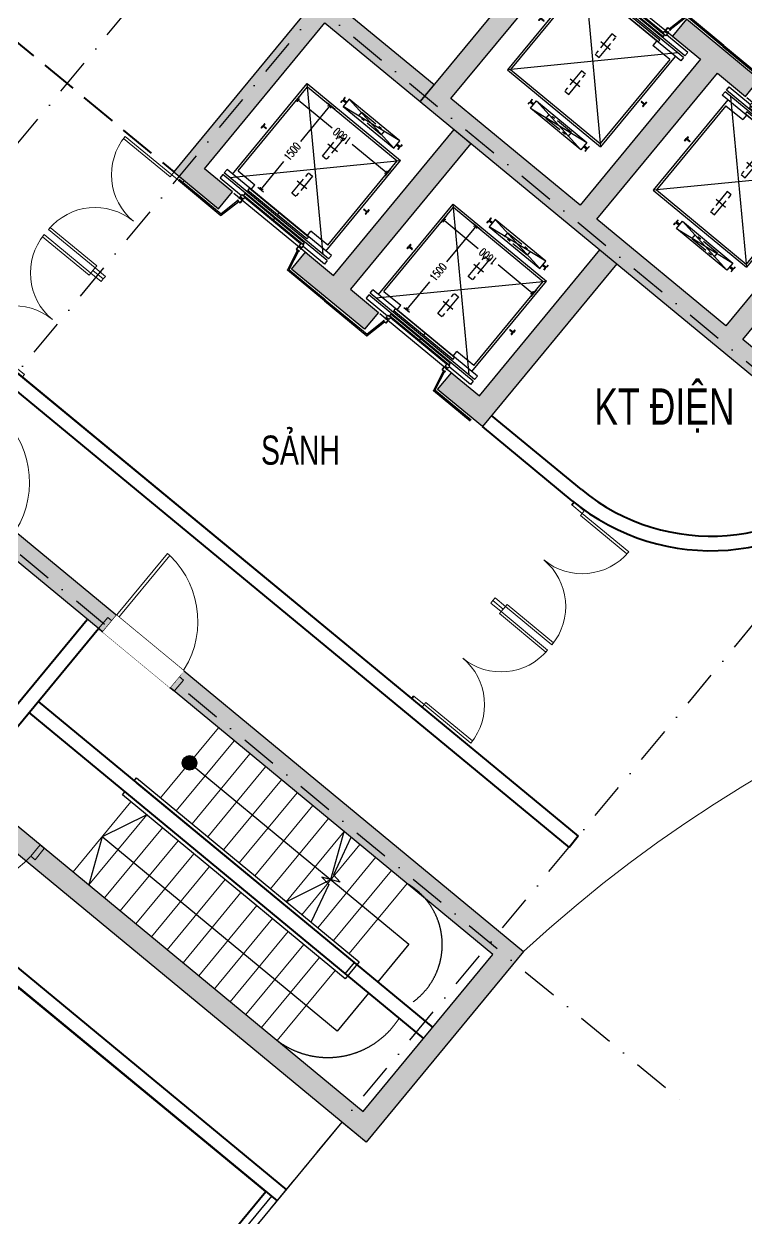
# Model space of a CAD drawing. Header units: millimetres. Extents: x -1534340 to 1713810, y -1348191 to 1114081.
# Drawn here: x 1468722 to 1478646, y -261971 to -245561 of the extents above; entities that cross this region are included whole.
import ezdxf
from ezdxf.enums import TextEntityAlignment as Align

# ---------------------------------------------------------------- set-up
doc = ezdxf.new("R2010")
doc.units = ezdxf.units.MM
doc.header["$LTSCALE"] = 100
doc.set_wipeout_variables(frame=1)
doc.header["$PDMODE"] = 32
doc.header["$PDSIZE"] = 2.5
for name, pattern in [('DASH', [0.35, 0.25, -0.1]), ('DASHED', [4.5, 3, -1.5]), ('xref.asix of  podium$0$xref.asix of  podium$0$CENTERX2', [4, 2.5, -0.5, 0.5, -0.5]), ('xref.asix of  podium$0$xref.asix of  podium$0$DASHDOT', [1, 0.5, -0.25, 0, -0.25]), ('xref.asix of  podium$0$xref.asix of  podium$0$HIDDEN', [0.375, 0.25, -0.125]), ('xref.asix of  podium$0$xref.asix of  podium$0$PHANTOMX2', [5, 2.5, -0.5, 0.5, -0.5, 0.5, -0.5]), ('Xref.Asix of Basement B2$0$HIDDEN', [0.375, 0.25, -0.125])]:
    doc.linetypes.add(name, pattern=pattern)
doc.layers.add('A-AREA-NON-PLOT', color=4, linetype='Continuous', plot=False)
for name, color, linetype, lineweight in [('A-DOOR', 1, 'Continuous', 9), ('KT-Chu viet', 255, 'Continuous', 20), ('KT-Net cat', 1, 'Continuous', 40), ('KT-Net thay', 7, 'Continuous', 15)]:
    doc.layers.add(name, color=color, linetype=linetype, lineweight=lineweight)
for name, color, linetype in [('A-FLOR-STRS-ARROW', 8, 'Continuous'), ('A-GLAZ', 135, 'Continuous'), ('A-ROOF-PARAPET', 135, 'Continuous'), ('ccu12-Manh', 8, 'Continuous'), ('KT-Text', 7, 'Continuous'), ('xref.asix of  podium$0$xref.asix of  podium$0$KC-Betong', 6, 'Continuous'), ('xref.asix of  podium$0$xref.asix of  podium$0$KT-Hatch', 251, 'Continuous'), ('xref.asix of  podium$0$xref.asix of  podium$0$KT-Luoi truc South Tower', 8, 'xref.asix of  podium$0$xref.asix of  podium$0$DASHDOT'), ('xref.asix of  podium$0$xref.asix of  podium$0$KT-Net cot vach', 6, 'Continuous'), ('xref.asix of  podium$0$xref.asix of  podium$0$KT-Net manh', 139, 'Continuous'), ('xref.asix of  podium$0$xref.asix of  podium$0$KT-Noi that', 36, 'Continuous')]:
    doc.layers.add(name, color=color, linetype=linetype)
doc.layers.add('Xref.Asix of Basement B2$0$KT-Chi gioi XD', color=7, linetype='Xref.Asix of Basement B2$0$HIDDEN', true_color=0x0066cc)
doc.styles.add('xref.asix of  podium$0$xref.asix of  podium$0$DIM', font='vnsimli.shx', dxfattribs={"width": 0.7})
doc.styles.add('Xref_ST_MBDV Cot vach 30.7.2022$0$Arial', font='arial.ttf', dxfattribs={"width": 0.7})
doc.dimstyles.new('xref.asix of  podium$0$xref.asix of  podium$0$CCU 1-100 A1', dxfattribs={"dimscale": 100, "dimtxt": 2.2, "dimasz": 1, "dimexe": 1, "dimexo": 0, "dimgap": 1, "dimtad": 1, "dimdec": 0, "dimdsep": 46, "dimtxsty": 'xref.asix of  podium$0$xref.asix of  podium$0$DIM', "dimblk1": 'xref.asix of  podium$0$xref.asix of  podium$0$_ARCHTICK', "dimblk2": 'xref.asix of  podium$0$xref.asix of  podium$0$_ARCHTICK', "dimsah": 1, "dimcen": 0, "dimdle": 1, "dimclrd": 256, "dimclre": 256, "dimclrt": 31, "dimadec": 0, "dimazin": 0, "dimtfac": 1, "dimtdec": 0, "dimtix": 1, "dimtmove": 2, "dimatfit": 3, "dimldrblk": 'xref.asix of  podium$0$xref.asix of  podium$0$_ARCHTICK', "dimfxl": 8, "dimtolj": 1, "dimarcsym": 0})

# ---------------------------------------------------------------- blocks, each defined once
blk = doc.blocks.new('xref.asix of  podium$0$xref.asix of  podium$0$_Open90')
at = {"color": 0, "linetype": 'ByBlock', "lineweight": -2}
for p, q in [((0, 0), (-1, 0)), ((-0.5, 0.5), (0, 0)), ((0, 0), (-0.5, -0.5))]:
    blk.add_line(p, q, dxfattribs=at)
blk = doc.blocks.new('*D2865')
at = {"layer": 'Defpoints', "color": 5, "transparency": 16777216}
for p, q in [((-2230, 1494), (-2230, 1596)), ((-2180, 1546), (-1728, 1546)), ((-780, 1546), (-1372, 1546)), ((-730, 1457), (-730, 1596))]:
    blk.add_line(p, q, dxfattribs=at)
at = {"layer": 'Defpoints', "color": 0, "transparency": 16777216}
for p in [(-2230, 1546), (-2230, 1494, 0), (-730, 1457, 0)]:
    blk.add_point(p, dxfattribs=at)
at = {"layer": 'Defpoints', "color": 5, "transparency": 16777216, "xscale": 50, "yscale": 50, "zscale": 50, "rotation": 180}
blk.add_blockref('xref.asix of  podium$0$xref.asix of  podium$0$_Open90', (-2230, 1546), dxfattribs=at)
at = {"layer": 'Defpoints', "color": 5, "transparency": 16777216, "xscale": 50, "yscale": 50, "zscale": 50}
blk.add_blockref('xref.asix of  podium$0$xref.asix of  podium$0$_Open90', (-730, 1546), dxfattribs=at)
at = {"layer": 'Defpoints', "color": 5, "transparency": 16777216, "insert": (-1550, 1546), "char_height": 110, "attachment_point": 5, "style": 'xref.asix of  podium$0$xref.asix of  podium$0$DIM'}
blk.add_mtext('\\A1;1500', dxfattribs=at)
blk = doc.blocks.new('xref.asix of  podium$0$xref.asix of  podium$0$_ARCHTICK')
at = {"color": 0, "linetype": 'ByBlock', "const_width": 0.15}
blk.add_lwpolyline([(-0.5, -0.5), (0.5, 0.5)], dxfattribs=at)
blk = doc.blocks.new('*D2866')
at = {"layer": 'Defpoints', "color": 5, "transparency": 16777216}
for p, q in [((-879, 1950), (-1000, 1950)), ((-950, 1900), (-950, 1328)), ((-950, 400), (-950, 972)), ((-879, 350), (-1000, 350))]:
    blk.add_line(p, q, dxfattribs=at)
at = {"layer": 'Defpoints', "color": 0, "transparency": 16777216}
for p in [(-879, 1950, 0), (-950, 350), (-879, 350, 0)]:
    blk.add_point(p, dxfattribs=at)
at = {"layer": 'Defpoints', "color": 5, "transparency": 16777216, "xscale": 50, "yscale": 50, "zscale": 50}
for p, rotation in [((-950, 1950), 90), ((-950, 350), 270)]:
    blk.add_blockref('xref.asix of  podium$0$xref.asix of  podium$0$_Open90', p, dxfattribs=dict(at, rotation=rotation))
at = {"layer": 'Defpoints', "color": 5, "transparency": 16777216, "insert": (-950, 1150), "char_height": 110, "attachment_point": 5, "rotation": 90, "style": 'xref.asix of  podium$0$xref.asix of  podium$0$DIM'}
blk.add_mtext('\\A1;1600', dxfattribs=at)
blk = doc.blocks.new('D_1350')
at = {"elevation": 0}
for points in [[(-213, -18), (-1368, 309), (-1379, 270), (-224, -56)], [(0, 0), (-20, -72), (-213, -18), (-192, 54)], [(-347, -1227), (-367, -1299), (-560, -1245), (-539, -1173)]]:
    blk.add_lwpolyline(points, close=True, dxfattribs=at)
at = {"color": 8}
blk.add_arc((-150, 19, 0), 1254, 168.8268, 251.7373, dxfattribs=at)
blk = doc.blocks.new('A$C315e9329')
at = {"layer": 'A-DOOR', "xscale": -1, "rotation": 148.4430392926057}
blk.add_blockref('D_1350', (-56080, -76498, 0), dxfattribs=at)
blk = doc.blocks.new('double door')
at = {"elevation": 0}
for points in [[(549901, 384015), (549001, 384015), (549001, 383975), (549901, 383975)], [(550101, 384065), (550101, 384015), (549901, 384015), (549901, 384065)], [(549901, 382215), (549001, 382215), (549001, 382255), (549901, 382255)], [(550101, 382165), (550101, 382215), (549901, 382215), (549901, 382165)]]:
    blk.add_lwpolyline(points, close=True, dxfattribs=at)
at = {"color": 8}
for centre, start, end in [((549901, 384015, 0), 180, 270), ((549901, 382215, 0), 90, 180)]:
    blk.add_arc(centre, 900, start, end, dxfattribs=at)
blk = doc.blocks.new('xref.asix of  podium$0$xref.asix of  podium$0$TM 1000kg')
at = {"layer": 'xref.asix of  podium$0$xref.asix of  podium$0$KT-Net manh'}
for p, q in [((-2850, 2500), (-2850, 1742.2)), ((-2832, 2500), (-2832, 1754.4)), ((-2850, 1742.2), (-2847, 1742.2)), ((-2847, 1742.2), (-2847, 1739.2)), ((-2550, 1674.2), (-2847, 1739.2)), ((-2550, 1692.7), (-2832, 1754.4)), ((-2500, 1800), (-2500, 500)), ((-2850, 557.8), (-2847, 557.8)), ((-2850, -100), (-2850, 557.8)), ((-2550, 625.8), (-2847, 560.8)), ((-2847, 557.8), (-2847, 560.8)), ((-2550, 607.3), (-2832, 545.6)), ((-2832, -100), (-2832, 545.6))]:
    blk.add_line(p, q, dxfattribs=at)
at = {"layer": 'xref.asix of  podium$0$xref.asix of  podium$0$KT-Net manh', "const_width": 2}
for points in [[(-2847, 1742.2), (-2832, 1754.4)], [(-2847, 557.8), (-2832, 545.6)]]:
    blk.add_lwpolyline(points, dxfattribs=at)
at = {"layer": 'xref.asix of  podium$0$xref.asix of  podium$0$KT-Net manh', "ltscale": 2}
for points in [[(-2510, 1700), (-2500, 1700), (-2500, 1650), (-2550, 1650), (-2550, 1700), (-2540, 1700), (-2540, 1690), (-2541.6, 1690), (-2541.6, 1698.4), (-2548.4, 1698.4), (-2548.4, 1651.6), (-2501.6, 1651.6), (-2501.6, 1698.4), (-2508.4, 1698.4), (-2508.4, 1690), (-2510, 1690)], [(-2510, 600), (-2500, 600), (-2500, 650), (-2550, 650), (-2550, 600), (-2540, 600), (-2540, 610), (-2541.6, 610), (-2541.6, 601.6), (-2548.4, 601.6), (-2548.4, 648.4), (-2501.6, 648.4), (-2501.6, 601.6), (-2508.4, 601.6), (-2508.4, 610), (-2510, 610)]]:
    blk.add_lwpolyline(points, close=True, dxfattribs=at)
at = {"layer": 'xref.asix of  podium$0$xref.asix of  podium$0$KT-Noi that', "linetype": 'Continuous', "ltscale": 2}
for p, q in [((-2460, 2080, 0), (-2460, 1700, 0)), ((-2400, 2080, 0), (-2460, 2080, 0)), ((-2400, 220, 0), (-2400, 2080, 0)), ((-2370, 220, 0), (-2370, 2080, 0)), ((-2370, 2080, 0), (-2310, 2080, 0)), ((-2310, 220, 0), (-2310, 2080, 0)), ((-2310, 1981, 0), (-700, 1981, 0)), ((-700, 1981, 0), (-700, 319, 0)), ((-2230, 1950, 0), (-730, 1950, 0)), ((-2230, 1950, 0), (-2230, 1650, 0)), ((-730, 1950, 0), (-730, 350, 0)), ((-2455, 650, 0), (-2455, 1650, 0)), ((-2441.3, 620, 0), (-2441.3, 1680, 0)), ((-2411, 1680, 0), (-2441.3, 1680, 0)), ((-2411, 620, 0), (-2411, 1680, 0)), ((-2348, 625, 0), (-2348, 1675, 0)), ((-2348, 1675, 0), (-2314, 1675, 0)), ((-2314, 625, 0), (-2314, 1675, 0)), ((-2310, 1650, 0), (-2230, 1650, 0)), ((-2411, 1150, 0), (-2441.3, 1150, 0)), ((-2314, 1150, 0), (-2348, 1150, 0)), ((-2460, 220, 0), (-2460, 600, 0)), ((-2411, 620, 0), (-2441.3, 620, 0)), ((-2348, 625, 0), (-2314, 625, 0)), ((-2310, 650, 0), (-2230, 650, 0)), ((-2230, 350, 0), (-2230, 650, 0)), ((-2230, 350, 0), (-730, 350, 0)), ((-2400, 220, 0), (-2460, 220, 0)), ((-2370, 220, 0), (-2310, 220, 0)), ((-2310, 319, 0), (-700, 319, 0))]:
    blk.add_line(p, q, dxfattribs=at)
at = {"layer": 'xref.asix of  podium$0$xref.asix of  podium$0$KT-Noi that', "linetype": 'xref.asix of  podium$0$xref.asix of  podium$0$HIDDEN', "ltscale": 500}
for p, q in [((-2370, 1981, 0), (-700, 319, 0)), ((-2370, 319, 0), (-700, 1981, 0)), ((-495, 1400, 0), (-625, 500, 0)), ((-495, 500, 0), (-625, 1400, 0))]:
    blk.add_line(p, q, dxfattribs=at)
at = {"layer": 'xref.asix of  podium$0$xref.asix of  podium$0$KT-Noi that', "linetype": 'Continuous'}
for p, q in [((-1572.5, 2077, 0), (-1572.5, 2082, 0)), ((-1572.5, 2082, 0), (-1535, 2082, 0)), ((-1569.5, 2074, 0), (-1540.1, 2070.9, 0)), ((-1540, 2021, 0), (-1540, 2050, 0)), ((-1539, 2020, 0), (-1535, 2020, 0)), ((-1537.1, 2054.1, 0), (-1537.1, 2067.9, 0)), ((-1497.5, 2082, 0), (-1535, 2082, 0)), ((-1531, 2020, 0), (-1535, 2020, 0)), ((-1532.9, 2054.1, 0), (-1532.9, 2067.9, 0)), ((-1530, 2021, 0), (-1530, 2050, 0)), ((-1500.5, 2074, 0), (-1529.9, 2070.9, 0)), ((-1497.5, 2077, 0), (-1497.5, 2082, 0)), ((-603.5, 1460, 0), (-574.4, 1460, 0)), ((-603.5, 1456.8, 0), (-603.5, 1460, 0)), ((-603.5, 1456.8, 0), (-574.4, 1456.8, 0)), ((-568.2, 1406.2, 0), (-568.2, 1450.6, 0)), ((-565, 1406.2, 0), (-565, 1450.6, 0)), ((-558, 1403.2, 0), (-562, 1403.2, 0)), ((-558, 1400, 0), (-562, 1400, 0)), ((-555, 1406.2, 0), (-555, 1450.6, 0)), ((-551.8, 1406.2, 0), (-551.8, 1450.6, 0)), ((-516.5, 1460, 0), (-545.6, 1460, 0)), ((-516.5, 1456.8, 0), (-545.6, 1456.8, 0)), ((-516.5, 1456.8, 0), (-516.5, 1460, 0)), ((-568.2, 493.8, 0), (-568.2, 449.4, 0)), ((-565, 493.8, 0), (-565, 449.4, 0)), ((-558, 500, 0), (-562, 500, 0)), ((-558, 496.8, 0), (-562, 496.8, 0)), ((-555, 493.8, 0), (-555, 449.4, 0)), ((-551.8, 493.8, 0), (-551.8, 449.4, 0)), ((-603.5, 443.2, 0), (-574.4, 443.2, 0)), ((-603.5, 440, 0), (-574.4, 440, 0)), ((-516.5, 443.2, 0), (-545.6, 443.2, 0)), ((-516.5, 440, 0), (-545.6, 440, 0)), ((-1572.5, 223, 0), (-1572.5, 218, 0)), ((-1572.5, 218, 0), (-1535, 218, 0)), ((-1569.5, 226, 0), (-1540.1, 229.1, 0)), ((-1540, 279, 0), (-1540, 250, 0)), ((-1539, 280, 0), (-1535, 280, 0)), ((-1537.1, 245.9, 0), (-1537.1, 232.1, 0)), ((-1531, 280, 0), (-1535, 280, 0)), ((-1497.5, 218, 0), (-1535, 218, 0)), ((-1532.9, 245.9, 0), (-1532.9, 232.1, 0)), ((-1530, 279, 0), (-1530, 250, 0)), ((-1500.5, 226, 0), (-1529.9, 229.1, 0)), ((-1497.5, 223, 0), (-1497.5, 218, 0))]:
    blk.add_line(p, q, dxfattribs=at)
at = {"layer": 'xref.asix of  podium$0$xref.asix of  podium$0$KT-Noi that', "linetype": 'xref.asix of  podium$0$xref.asix of  podium$0$CENTERX2'}
for p, q in [((-1815, 1236, 0), (-1815, 1066.7, 0)), ((-1155, 1236, 0), (-1155, 1066.7, 0))]:
    blk.add_line(p, q, dxfattribs=at)
at = {"layer": 'xref.asix of  podium$0$xref.asix of  podium$0$KT-Noi that', "linetype": 'Continuous', "ltscale": 2, "elevation": 0}
for points in [[(-2485, 1700), (-2445, 1700), (-2445, 1650), (-2485, 1650)], [(-495, 1400), (-625, 1400), (-625, 500), (-495, 500)], [(-2485, 600), (-2445, 600), (-2445, 650), (-2485, 650)]]:
    blk.add_lwpolyline(points, close=True, dxfattribs=at)
at = {"layer": 'xref.asix of  podium$0$xref.asix of  podium$0$KT-Noi that', "linetype": 'xref.asix of  podium$0$xref.asix of  podium$0$PHANTOMX2', "elevation": 0}
for points in [[(-1635, 1186), (-1635, 1114), (-1995, 1114), (-1995, 1186)], [(-975, 1186), (-975, 1114), (-1335, 1114), (-1335, 1186)], [(-524, 1150), (-524, 750), (-596, 750), (-596, 1150)]]:
    blk.add_lwpolyline(points, close=True, dxfattribs=at)
at = {"layer": 'xref.asix of  podium$0$xref.asix of  podium$0$KT-Noi that', "linetype": 'Continuous'}
for centre, radius, start, end in [((-1569.5, 2077, 0), 3, 180, 270), ((-1540.1, 2067.9, 0), 3, 0, 90), ((-1542.3, 2054.7, 0), 5.25, 295.66972, 353.31728), ((-1539, 2021, 0), 1, 180, 270), ((-1529.9, 2067.9, 0), 3, 90, 180), ((-1527.7, 2054.7, 0), 5.25, 186.68272, 244.33028), ((-1531, 2021, 0), 1, 270, 0), ((-1500.5, 2077, 0), 3, 270, 0), ((-574.4, 1450.6, 0), 9.4, 0, 90), ((-574.4, 1450.6, 0), 6.2, 0, 90), ((-562, 1406.2, 0), 6.2, 180, 270), ((-562, 1406.2, 0), 3, 180, 270), ((-558, 1406.2, 0), 3, 270, 0), ((-558, 1406.2, 0), 6.2, 270, 0), ((-545.6, 1450.6, 0), 9.4, 90, 180), ((-545.6, 1450.6, 0), 6.2, 90, 180), ((-562, 493.8, 0), 6.2, 90, 180), ((-562, 493.8, 0), 3, 90, 180), ((-558, 493.8, 0), 6.2, 0, 90), ((-558, 493.8, 0), 3, 0, 90), ((-574.4, 449.4, 0), 6.2, 270, 0), ((-574.4, 449.4, 0), 9.4, 270, 0), ((-545.6, 449.4, 0), 9.4, 180, 270), ((-545.6, 449.4, 0), 6.2, 180, 270), ((-1569.5, 223, 0), 3, 90, 180), ((-1540.1, 232.1, 0), 3, 270, 0), ((-1539, 279, 0), 1, 90, 180), ((-1542.3, 245.3, 0), 5.25, 6.68272, 64.33028), ((-1527.7, 245.3, 0), 5.25, 115.66972, 173.31728), ((-1529.9, 232.1, 0), 3, 180, 270), ((-1531, 279, 0), 1, 0, 90), ((-1500.5, 223, 0), 3, 0, 90)]:
    blk.add_arc(centre, radius, start, end, dxfattribs=at)
at = {"layer": 'Defpoints', "color": 5}
for base, p1, p2, angle, picture, middle in [((-950.2, 350), (-879.1, 1950, 0), (-879.1, 350, 0), 90, '*D2866', (-950.2, 1150)), ((-2230, 1545.8), (-730, 1457.2, 0), (-2230, 1494.3, 0), 180, '*D2865', (-1550.1, 1545.8))]:
    dim = blk.add_linear_dim(base=base, p1=p1, p2=p2, angle=angle, dimstyle='xref.asix of  podium$0$xref.asix of  podium$0$CCU 1-100 A1', override={"dimscale": 50, "dimblk1": 'xref.asix of  podium$0$xref.asix of  podium$0$_Open90', "dimblk2": 'xref.asix of  podium$0$xref.asix of  podium$0$_Open90', "dimclrd": 5, "dimclre": 5, "dimclrt": 5, "dimlwd": 65535, "dimlwe": 65535}, dxfattribs=at)
    dim.commit()
    dim.dimension.update_dxf_attribs({"geometry": picture, "text_midpoint": middle, "dimtype": 128})
blk = doc.blocks.new('312')
at = {"layer": 'A-FLOR-STRS-ARROW'}
h = blk.add_hatch(color=256, dxfattribs=at)
edge = h.paths.add_edge_path(flags=0)
edge.add_arc((1470998.7, -255715.2), 100, 590.44883, 950.44883)
blk.add_hatch(color=256, dxfattribs=at).paths.add_polyline_path([(1470945.1, -255630.8), (1470905.7, -255678.5), (1470901.9, -255740.2), (1470935.1, -255792.3), (1470992.5, -255815), (1471052.4, -255799.6), (1471091.7, -255751.9), (1471095.6, -255690.3), (1471062.4, -255638.1), (1471004.9, -255615.4)], flags=0)
at = {"layer": 'xref.asix of  podium$0$xref.asix of  podium$0$KT-Hatch'}
h = blk.add_hatch(dxfattribs=at)
h.set_pattern_fill('1BETONG2-BOP', color=256, scale=50, pattern_type=2)
h.set_pattern_definition([(10.4488, (1458199.07, -244139.96), (256.5447, -252.5566), [37.5, -412.5]), (315.4488, (1458199.07, -244139.96), (185.993, 334.1673), [30, -330]), (60.9002, (1458220.45, -244161), (442.538, 81.6104), [31.87, -350.571]), (6.633, (1458262.74, -244062.86), (358.753, -403.604), [56.25, -618.75]), (57.0844, (1458292.64, -244096.5), (670.482, 77.969), [47.805, -525.8565]), (311.633, (1458262.74, -244062.86), (670.482, 77.969), [45, -495]), (341.4488, (1458285.38, -244113.97), (101.9372, -345.2663), [37.5, -412.5]), (186.4488, (1458285.38, -244113.97), (142.6476, -354.842), [30, -330]), (31.9002, (1458293.87, -244142.74), (426.618, -143.1685), [31.87, -350.571]), (27.94883, (1458199.07, -244139.96), (33.6139, 163.1308), [0, -326, 0, -335, 0, -331.25]), (324.9488, (1458199.07, -244139.96), (230.2583, 56.3262), [0, -191, 0, -318.5, 0, -126.25]), (287.94883, (1458113.1, -244068.96), (198.62244, -178.6558), [0, -125, 0, -390, 0, -517.5]), (277.9488, (1458074.54, -244037.12), (256.7064, -147.0836), [0, -162.5, 0, -259, 0, -367.5]), (275.4488, (1458199.07, -244139.96), (211.5398, 20.1783), []), (275.4488, (1458238.07, -244092.73), (211.5398, 20.1783), [])])
h.paths.add_polyline_path([(1484001.2, -238926.3), (1484926.5, -239690.4), (1485117.5, -239459.1), (1484192.2, -238695)], flags=17)
h.paths.add_polyline_path([(1478518.1, -238224), (1480212.8, -239623.6), (1478334.3, -241898.2), (1478989.7, -242439.4), (1479212.6, -242169.6), (1478827.1, -241851.2), (1480482.7, -239846.4), (1486033.8, -244430.8), (1484378.2, -246435.6), (1483993.1, -246117.5), (1483770.3, -246387.4), (1484425.2, -246928.3), (1486526.6, -244383.8), (1484947.9, -243080.1), (1486794.6, -240844.1), (1486119.9, -240286.9), (1485928.9, -240518.2), (1486333.7, -240852.5), (1484678.1, -242857.2), (1479010.8, -238177), (1480666.4, -236172.3), (1481071.2, -236506.6), (1481262.2, -236275.2), (1480587.6, -235718.1)])
h.paths.add_polyline_path([(1482990.8, -245289.7), (1482104.1, -244557.5), (1481881.2, -244827.3), (1482767.9, -245559.6)], flags=17)
h.paths.add_polyline_path([(1481101.7, -243729.7), (1480215, -242997.4), (1479992.1, -243267.2), (1480878.8, -243999.5)], flags=17)
edge = h.paths.add_edge_path(flags=17)
edge.add_line((1483189.9, -237867.2), (1482264.6, -237103))
edge.add_line((1482073.6, -237334.4), (1482998.8, -238098.5))
edge.add_line((1482264.6, -237103), (1482073.6, -237334.4))
edge.add_line((1482998.8, -238098.5), (1483189.9, -237867.2))
h = blk.add_hatch(dxfattribs=at)
h.set_pattern_fill('1BETONG2-BOP', color=256, scale=50, pattern_type=2)
h.set_pattern_definition([(10.4488, (1458167.23, -244178.5), (256.5447, -252.5566), [37.5, -412.5]), (315.4488, (1458167.23, -244178.5), (185.993, 334.1673), [30, -330]), (60.9002, (1458188.6, -244199.56), (442.538, 81.6104), [31.87, -350.571]), (6.633, (1458230.9, -244101.4), (358.753, -403.604), [56.25, -618.75]), (57.0844, (1458260.8, -244135.04), (670.482, 77.969), [47.805, -525.856]), (311.633, (1458230.9, -244101.4), (670.482, 77.969), [45, -495]), (341.4488, (1458253.54, -244152.52), (101.9372, -345.2663), [37.5, -412.5]), (186.4488, (1458253.54, -244152.52), (142.6476, -354.842), [30, -330]), (31.9002, (1458262.03, -244181.3), (426.618, -143.1685), [31.87, -350.571]), (27.9488, (1458167.23, -244178.51), (33.6139, 163.1308), [0, -326, 0, -335, 0, -331.25]), (324.9488, (1458167.23, -244178.51), (230.2583, 56.3262), [0, -191, 0, -318.5, 0, -126.25]), (287.9488, (1458081.26, -244107.52), (198.62244, -178.6558), [0, -125, 0, -390, 0, -517.5]), (277.9488, (1458042.7, -244075.68), (256.7064, -147.0836), [0, -162.5, 0, -259, 0, -367.5]), (275.4488, (1458167.23, -244178.51), (211.5398, 20.1783), []), (275.4488, (1458206.23, -244131.29), (211.5398, 20.1783), [])])
h.paths.add_polyline_path([(1479639.1, -247385.2), (1480024.6, -247703.6), (1478369, -249708.4), (1476595.6, -248243.8), (1478251.2, -246239.1), (1478636.7, -246557.4), (1478827.7, -246326.1), (1477825.4, -245498.3), (1477634.3, -245729.6), (1478019.9, -246048), (1476364.3, -248052.8), (1474590.8, -246588.2), (1476246.4, -244583.5), (1476631.9, -244901.8), (1476823, -244670.5), (1476206.1, -244161.1), (1474168.5, -246628.5), (1480414, -251786.3), (1482451.7, -249318.9), (1481834.8, -248809.5), (1481643.8, -249040.8), (1482029.3, -249359.2), (1480373.7, -251364), (1478600.3, -249899.4), (1480255.9, -247894.6), (1480641.4, -248213), (1480832.5, -247981.7), (1479830.1, -247153.9)])
h = blk.add_hatch(dxfattribs=at)
h.set_pattern_fill('1BETONG2-BOP', color=256, scale=50, pattern_type=2)
h.set_pattern_definition([(10.4488, (1466524.3, -252904.2), (256.545, -252.5566), [37.5, -412.5]), (315.4488, (1466524.3, -252904.2), (185.993, 334.167), [30, -330]), (60.9002, (1466545.67, -252925.25), (442.538, 81.61), [31.87, -350.571]), (6.633, (1466587.97, -252827.1), (358.753, -403.604), [56.25, -618.75]), (57.0844, (1466617.87, -252860.73), (670.482, 77.969), [47.805, -525.856]), (311.633, (1466587.97, -252827.1), (670.482, 77.97), [45, -495]), (341.4488, (1466610.6, -252878.22), (101.937, -345.266), [37.5, -412.5]), (186.4488, (1466610.6, -252878.2), (142.648, -354.842), [30, -330]), (31.9002, (1466619.1, -252907), (426.618, -143.1685), [31.87, -350.571]), (27.9488, (1466524.29, -252904.2), (33.6139, 163.1308), [0, -326, 0, -335, 0, -331.25]), (324.9488, (1466524.3, -252904.2), (230.2583, 56.3262), [0, -191, 0, -318.5, 0, -126.25]), (287.9488, (1466438.32, -252833.21), (198.6224, -178.6558), [0, -125, 0, -390, 0, -517.5]), (277.9488, (1466399.77, -252801.37), (256.7064, -147.0836), [0, -162.5, 0, -259, 0, -367.5]), (275.4488, (1466524.3, -252904.2), (211.5398, 20.1783), []), (275.4488, (1466563.3, -252856.98), (211.5398, 20.1783), [])])
h.paths.add_polyline_path([(1474359, -246397.7), (1472818.3, -245125.8), (1470781.3, -247592.3), (1471398.2, -248101.8), (1471589.2, -247870.4), (1471203.7, -247552.1), (1472859.3, -245547.3), (1474168.5, -246628.5)])
h.paths.add_polyline_path([(1473594, -249526), (1473402.9, -249757.3), (1472400.6, -248929.6), (1472591.6, -248698.2), (1472977.1, -249016.6), (1474632.7, -247011.9), (1474864, -247202.9), (1473208.4, -249207.6)])
h.paths.add_polyline_path([(1474405.3, -250585.1), (1474596.3, -250353.8), (1474981.9, -250672.2), (1476637.5, -248667.5), (1476868.8, -248858.5), (1475022.1, -251094.6)])
at = {"layer": 'xref.asix of  podium$0$xref.asix of  podium$0$KT-Hatch', "ltscale": 0.5}
h = blk.add_hatch(dxfattribs=at)
h.set_pattern_fill('VATLIEU04', color=256, scale=50, angle=45, pattern_type=2)
h.set_pattern_definition([(95, (412998.83, -289085.7), (275.776, 231.40354), [37.5, -412.5]), (40, (412998.83, -289085.7), (-314.99608, 216.88407), [30, -330]), (145.4514, (413021.8, -289066.4), (-39.21973, 448.28764), [31.8701, -350.57106]), (91.1842, (412928.1, -289015), (435.8465, 318.80688), [56.25, -618.75]), (141.6356, (412964.44, -288988.4), (-13.9495, 674.85584), [47.80514, -525.8565]), (36.1842, (412928.1, -289015), (-13.95003, 674.85583), [45, -495]), (66, (412981.15, -288997.3), (353.38579, 68.69124), [37.5, -412.5]), (11, (412981.15, -288997.3), (-170.3543, 342.40422), [30, -330]), (116.4514, (413010.6, -288991.58), (183.03181, 411.09531), [31.8701, -350.57106]), (82.5, (412998.83, -289085.69), (-113.396593, 121.994909), [0, -326, 0, -335, 0, -331.25]), (52.5, (412998.83, -289085.69), (-46.43647, 232.454725), [0, -191, 0, -318.5, 0, -126.25]), (12.5, (412919.98, -289164.53), (196.709084, 180.760381), [0, -125, 0, -390, 0, -517.5]), (2.5, (412884.63, -289199.89), (170.79499, 241.579903), [0, -162.5, 0, -259, 0, -367.5]), (90, (412998.83, -289085.69), (-212.5, 0), []), (90, (412955.52, -289042.38), (-212.5, 0), [])])
h.paths.add_polyline_path([(1465982.2, -253874.7), (1464326.6, -255879.5), (1466331.3, -257535.1), (1467986.9, -255530.3), (1467524.3, -255148.2), (1467715.3, -254916.9), (1468409.3, -255490), (1467963.6, -256029.8), (1473384.1, -260506.2), (1475167.1, -258347.2), (1467279.1, -251833.1), (1467470.1, -251601.8), (1475589.4, -258306.9), (1473424.4, -260928.5), (1467772.5, -256261.1), (1466371.6, -257957.4), (1463904.3, -255919.7), (1465941.9, -253452.4), (1466173.2, -253643.4), (1466713, -254089.1), (1466521.9, -254320.5)])
at = {"layer": 'A-FLOR-STRS-ARROW', "elevation": 0}
for points in [[(1470921.7, -255651.4), (1474013.7, -258204.8), (1473583.9, -258725.3)], [(1470409.8, -256428.3), (1469796, -256731.9), (1469613.9, -257392.1)], [(1473456.5, -258879.5), (1473026.7, -259400), (1469796, -256731.9)], [(1472327.8, -257623.7), (1472941.6, -257320), (1473123.7, -256659.8)], [(1473216.5, -256742.6), (1472974.5, -257254.2), (1473066.6, -257353.7), (1472816.7, -257286.4), (1472912.7, -257384.7), (1472669.2, -257899.6)]]:
    blk.add_lwpolyline(points, dxfattribs=at)
at = {"layer": 'A-FLOR-STRS-ARROW'}
blk.add_circle((1470998.7, -255715.2, 0), 100, dxfattribs=at)
at = {"layer": 'A-FLOR-STRS-ARROW', "linetype": 'DASHED', "ltscale": 200}
for centre, radius, start, end in [((1473498.7, -258213, 0), 972.2, 306.098, 59.81093), ((1472899.8, -258605.9, 0), 1157.9, 233.09324, 327.57169)]:
    blk.add_arc(centre, radius, start, end, dxfattribs=at)
at = {"layer": 'A-GLAZ', "elevation": 0}
for points in [[(1473424.4, -260928.5), (1473092.8, -260654.8), (1466542.8, -268586.1, -0.0802158), (1462838.7, -270893.3), (1454210.8, -274172.2, -0.4938342), (1448507.6, -270476.3, -0.0221705), (1448914.3, -265081.9, -0.0503129), (1451646.9, -252812.4, -0.0717433), (1452491.1, -251043.1), (1458753.2, -243469.1, -0.4142019), (1460161, -243334.8), (1461410.7, -244366.9, 0.3664972), (1462114.6, -244267.3), (1467714.2, -237486.8, 0.1975865), (1467778.6, -236377.6, -0.2766343), (1468313.4, -231892.8), (1480099.9, -217613.1, -0.2939779), (1483233.2, -216709.1), (1497822.7, -221852.2, 0.4147556), (1506598.5, -216954), (1509805.2, -205605.8)], [(1472124.2, -261670.6), (1466470.9, -268516.1, -0.0800332), (1462801.6, -270800.4), (1454176.2, -274078.4, -0.4933527), (1448607.7, -270473.9, -0.0221481), (1449013.6, -265093.8, -0.0503167), (1451742.1, -252843, -0.0715865), (1452571.4, -251102.8), (1458830.2, -243532.9, -0.4142019), (1460097.3, -243411.9), (1461351.7, -244447.9, 0.3702684), (1462190.5, -244332.4), (1467798.9, -237541.3, 0.2004031), (1467871.6, -236340.7, -0.2768086), (1468391.5, -231955.2), (1480176.2, -217677.9, -0.2936266), (1483202.2, -216804.2), (1497792.4, -221947.6, 0.4148816), (1506694.7, -216981.2), (1509901.6, -205632.5)], [(1472047.1, -261606.9), (1466399, -268446.1, -0.0798487), (1462764.4, -270707.5), (1454141.7, -273984.5, -0.4928533), (1448707.9, -270471.4, -0.0221254), (1449112.9, -265105.7, -0.0503205), (1451837.3, -252873.6, -0.0714261), (1452651.8, -251162.5), (1458907.3, -243596.6, -0.4142019), (1460033.6, -243489), (1461292.4, -244528.6, 0.3732637), (1462266.6, -244397.3), (1467883.4, -237596, 0.2029712), (1467964.6, -236303.6, -0.2769801), (1468469.7, -232017.6), (1480252.4, -217742.6, -0.2932569), (1483171.3, -216899.3), (1497762, -222042.9, 0.415005), (1506791, -217008.4), (1509997.9, -205659.1)]]:
    blk.add_lwpolyline(points, format="xyb", dxfattribs=at)
blk.add_lwpolyline([(1474763.9, -254285.5), (1474763.7, -254285.8)], dxfattribs=at)
at = {"layer": 'A-ROOF-PARAPET', "elevation": 0}
for points in [[(1470237.6, -255961.5), (1470269.3, -255923.2), (1473330.3, -258451.3), (1473139.2, -258682.6), (1470078.3, -256154.5), (1470110.3, -256115.7)], [(1470276, -255993.6), (1473259.9, -258458), (1473132.5, -258612.2), (1470148.7, -256147.8), (1470148.8, -256147.6)]]:
    blk.add_lwpolyline(points, dxfattribs=at)
at = {"layer": 'KT-Net cat', "linetype": 'DASH', "ltscale": 20}
blk.add_line((1464150.4, -242116.3, 0), (1470781.3, -247592.3, 0), dxfattribs=at)
at = {"layer": 'KT-Net cat'}
for p, q in [((1468552.7, -250291, 0), (1476340.3, -256722.4, 0)), ((1468579.5, -250572.6, 0), (1476213, -256876.6, 0)), ((1476383.2, -251959.2, 0), (1475149.5, -250940.3, 0)), ((1476255.8, -252113.4, 0), (1475022.1, -251094.6, 0)), ((1476251.8, -252169.8, 0), (1476281.1, -252134.3, 0)), ((1468255.1, -255362.7), (1469592.3, -253743.5)), ((1468409.3, -255490), (1469746.5, -253870.8)), ((1468917.3, -254871.4, 0), (1474339.3, -259349.6, 0)), ((1468789.9, -255025.6, 0), (1474212, -259503.8, 0)), ((1476340.3, -256722.4, 0), (1476213, -256876.6)), ((1467008.3, -257186.3), (1472328.8, -261580.1)), ((1466880.9, -257340.5), (1472201.4, -261734.3))]:
    blk.add_line(p, q, dxfattribs=at)
at = {"layer": 'KT-Net cat', "elevation": 0}
for points in [[(1474081.8, -254797.5), (1474052.5, -254833), (1468552.7, -250291.1), (1467330.3, -251770.3), (1467330.8, -251770.6)], [(1463113.9, -257190.9), (1461797.8, -258784.5), (1469277.1, -264961.2), (1472047.2, -261606.9), (1468654.5, -258805.2), (1468145, -259422.1), (1464058.4, -256047.2), (1463878, -256265.6)]]:
    blk.add_lwpolyline(points, dxfattribs=at)
at = {"layer": 'KT-Net cat', "extrusion": (4.79564e-08, -8.38552e-07, 1)}
for radius in [2803, 3003]:
    blk.add_arc((1478167.1, -249797.1, 0.3), radius, 230.47267, 318.48294, dxfattribs=at)
at = {"layer": 'KT-Net thay'}
for p, q in [((1470600.7, -256197.2), (1471396.7, -255233.4)), ((1470816.6, -256375.5), (1471612.6, -255411.7)), ((1471032.4, -256553.9), (1471828.4, -255590.1)), ((1471248.3, -256732.2), (1472044.2, -255768.4)), ((1471464.2, -256910.5), (1472260.1, -255946.7)), ((1471680.1, -257088.8), (1472476, -256125)), ((1470193.8, -256250.1), (1469397.9, -257214)), ((1471896, -257267.1), (1472691.9, -256303.3)), ((1470409.7, -256428.4), (1469613.8, -257392.3)), ((1472111.9, -257445.4), (1472907.8, -256481.5)), ((1470625.6, -256606.7), (1469829.7, -257570.6)), ((1470841.6, -256784.9), (1470045.7, -257748.7)), ((1472327.8, -257623.7), (1473123.7, -256659.8)), ((1471057.5, -256963.2), (1470261.6, -257927)), ((1472543.7, -257802), (1473339.6, -256838.1)), ((1471273.4, -257141.5), (1470477.5, -258105.3)), ((1472759.6, -257980.3), (1473555.5, -257016.4)), ((1472975.5, -258158.5), (1473771.4, -257194.7)), ((1471489.3, -257319.8), (1470693.3, -258283.6)), ((1473191.3, -258336.8), (1473987.3, -257373)), ((1471705.2, -257498.1), (1470909.2, -258461.9)), ((1471921.1, -257676.4), (1471125.1, -258640.2)), ((1472137, -257854.7), (1471341, -258818.5)), ((1472352.9, -258033), (1471556.9, -258996.8)), ((1472568.8, -258211.3), (1471772.8, -259175.1)), ((1472784.7, -258389.6), (1471988.7, -259353.4)), ((1473000.6, -258567.8), (1472204.6, -259531.7))]:
    blk.add_line(p, q, dxfattribs=at)
at = {"layer": 'KT-Net thay', "elevation": 0}
blk.add_lwpolyline([(1475589.4, -258306.9, -0.4109326), (1501964.3, -259197.4, 0.0648447), (1504270.7, -260992.7, 4.6277663)], format="xyb", dxfattribs=at)
at = {"layer": 'xref.asix of  podium$0$xref.asix of  podium$0$KC-Betong', "elevation": 0}
blk.add_lwpolyline([(1474359, -246397.7), (1472818.3, -245125.8), (1470781.3, -247592.3), (1471398.2, -248101.8), (1471589.2, -247870.4), (1471203.7, -247552.1), (1472859.3, -245547.3), (1474168.5, -246628.5), (1474359, -246397.7)], dxfattribs=at)
at = {"layer": 'xref.asix of  podium$0$xref.asix of  podium$0$KT-Luoi truc South Tower', "ltscale": 10}
for p, q in [((1444395.6, -276558.7), (1483464.4, -229250.7)), ((1445937.8, -277832.3), (1485006.5, -230524.3)), ((1459369.3, -234277.1), (1483107.1, -253880.6)), ((1453648.3, -284200), (1492717, -236891.9)), ((1454020.4, -240753.9), (1477758.2, -260357.5))]:
    blk.add_line(p, q, dxfattribs=at)
at = {"layer": 'xref.asix of  podium$0$xref.asix of  podium$0$KT-Net cot vach', "ltscale": 0.5, "elevation": 0}
for points in [[(1479639.1, -247385.2), (1480024.6, -247703.6), (1478369, -249708.4), (1476595.6, -248243.8), (1478251.2, -246239.1), (1478636.7, -246557.4), (1478827.7, -246326.1), (1477825.4, -245498.3), (1477634.3, -245729.6), (1478019.9, -246048), (1476364.3, -248052.8), (1474590.8, -246588.2), (1476246.4, -244583.5)], [(1476206.1, -244161.1), (1474168.5, -246628.5), (1480414, -251786.3), (1482451.7, -249318.9), (1481834.8, -248809.5), (1481643.8, -249040.8), (1482029.3, -249359.2), (1480373.7, -251364), (1478600.3, -249899.4), (1480255.9, -247894.6), (1480641.4, -248213), (1480832.5, -247981.7), (1479830.1, -247153.9), (1479639.1, -247385.2)], [(1465982.2, -253874.7), (1464326.6, -255879.5), (1466331.3, -257535.1), (1467986.9, -255530.3), (1467524.3, -255148.2), (1467715.3, -254916.9), (1468409.3, -255490), (1467963.6, -256029.8), (1473384.1, -260506.2), (1475167.1, -258347.2), (1467279.1, -251833.1), (1467470.1, -251601.8), (1475589.4, -258306.9), (1473424.4, -260928.5), (1467772.5, -256261.1), (1466371.6, -257957.4), (1463904.3, -255919.7), (1465941.9, -253452.4), (1466173.2, -253643.4), (1466173.2, -253643.4), (1466713, -254089.1), (1466521.9, -254320.5), (1465982.2, -253874.7)]]:
    blk.add_lwpolyline(points, dxfattribs=at)
at = {"layer": 'xref.asix of  podium$0$xref.asix of  podium$0$KT-Net cot vach', "elevation": 0}
for points in [[(1473594, -249526), (1473402.9, -249757.3), (1472400.6, -248929.6), (1472591.6, -248698.2), (1472977.1, -249016.6), (1474632.7, -247011.9), (1474864, -247202.9), (1473208.4, -249207.6), (1473594, -249526)], [(1474405.3, -250585.1), (1474596.3, -250353.8), (1474981.9, -250672.2), (1476637.5, -248667.5), (1476868.8, -248858.5), (1475022.1, -251094.6), (1474405.3, -250585.1)]]:
    blk.add_lwpolyline(points, dxfattribs=at)
at = {"layer": 'Xref.Asix of Basement B2$0$KT-Chi gioi XD', "lineweight": 13, "ltscale": 100, "elevation": 0, "flags": 128}
blk.add_lwpolyline([(1536926.6, -198350.2), (1532230.5, -180477.4), (1529880.4, -179665.5), (1520946.6, -186436.8), (1497442.7, -204368.8), (1473775.2, -221476.8, 0.684877), (1504207.8, -335272.8), (1524578.3, -337428.6), (1563007.4, -336214.1), (1565857.8, -332567.4)], format="xyb", close=True, dxfattribs=at)
at = {"layer": 'A-AREA-NON-PLOT', "rotation": 246.1875068252801}
blk.add_blockref('A$C315e9329', (1517090.5, -336062.3, 0.3), dxfattribs=at)
at = {"layer": 'A-DOOR', "extrusion": (4.31047e-08, 5.16124e-08, 1), "xscale": -0.9210527445034522, "yscale": 0.9210527445034523, "zscale": 0.9210527445034515, "rotation": 140.4890976024464}
for p in [(1303974.9, 346206.3, 0.1), (1302861.5, 344856.2, 0.1)]:
    blk.add_blockref('double door', p, dxfattribs=at)
at = {"layer": 'A-DOOR', "xscale": -1, "rotation": 34.77301008623063}
blk.add_blockref('D_1350', (1467433.3, -251960.5, 0), dxfattribs=at)
at = {"layer": 'A-DOOR', "extrusion": (4.24959e-08, 5.21149e-08, 1), "xscale": 0.9210527445034515, "yscale": 0.9210527445034515, "zscale": 0.9210527445034515, "rotation": 140.4488267321379}
for p in [(2091092, -303359.4, 0), (2089977.7, -304708.8, 0.1)]:
    blk.add_blockref('double door', p, dxfattribs=at)
at = {"layer": 'A-DOOR', "rotation": 66.12513977591509}
blk.add_blockref('D_1350', (1467963.6, -256029.8, 0), dxfattribs=at)
at = {"layer": 'xref.asix of  podium$0$xref.asix of  podium$0$KT-Noi that', "xscale": -1, "rotation": 50.44882673720985}
for p in [(1476447.2, -247991.6, 0), (1478452, -249647.2, 0)]:
    blk.add_blockref('xref.asix of  podium$0$xref.asix of  podium$0$TM 1000kg', p, dxfattribs=at)
at = {"layer": 'xref.asix of  podium$0$xref.asix of  podium$0$KT-Noi that', "rotation": 50.4689621673074}
for p in [(1474588.1, -247103.6, 0), (1476593.5, -248758.5, 0)]:
    blk.add_blockref('xref.asix of  podium$0$xref.asix of  podium$0$TM 1000kg', p, dxfattribs=at)
at = {"layer": 'KT-Chu viet', "insert": (1477524, -250569), "char_height": 500, "attachment_point": 2, "style": 'Xref_ST_MBDV Cot vach 30.7.2022$0$Arial'}
blk.add_mtext('KT ĐIỆN', dxfattribs=at)
at = {"layer": 'KT-Text', "extrusion": (-7.74205e-08, -2.60102e-08, 1), "style": 'Xref_ST_MBDV Cot vach 30.7.2022$0$Arial', "width": 0.7}
blk.add_text('SẢNH ', height=400, dxfattribs=at).set_placement((1472577.5, -251617.9, -0.1), align=Align.CENTER)
blk.add_wipeout([(1469804.3, -253918.6), (1469995.4, -253687.2), (1470921.5, -254452), (1470729, -254683.4)]).dxf.layer = 'KT-Net cat'

msp = doc.modelspace()

# ---------------------------------------------------------------- block references
at = {"layer": 'ccu12-Manh'}
msp.add_blockref('312', (0, 0), dxfattribs=at)

doc.saveas('drawing.dxf')
